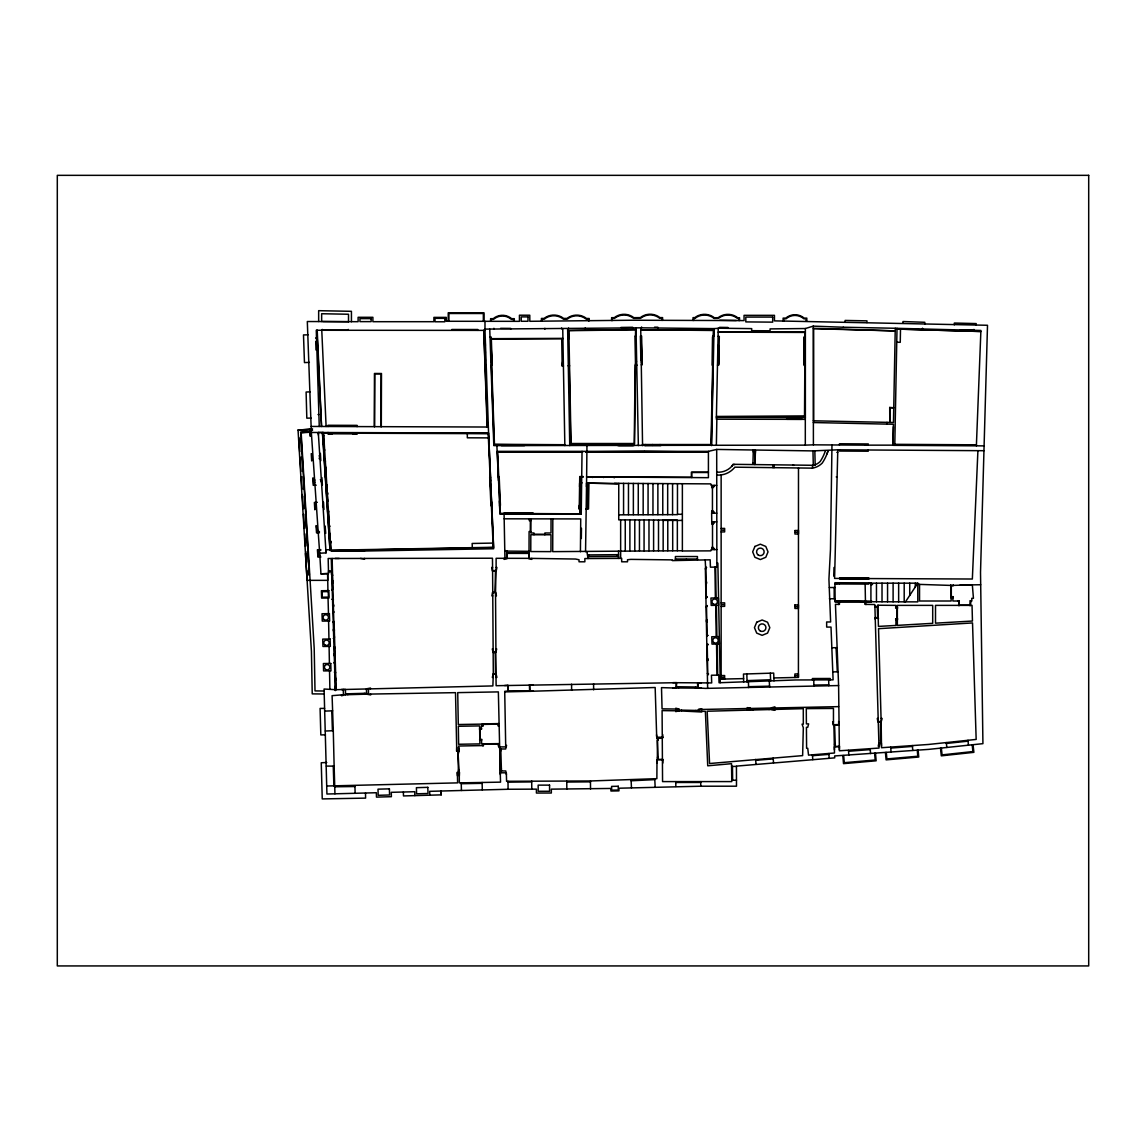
<?xml version="1.0" encoding="UTF-8"?>
<svg xmlns="http://www.w3.org/2000/svg" width="1146" height="1146" viewBox="0 0 1146 1146"><rect width="100%" height="100%" fill="white"/><g stroke="black" fill="none" stroke-linecap="round" stroke-linejoin="round"><path stroke-width="1.5" d="M479.658 728.168L479.802 740.33M482.108 725.862L483.082 726.106L483.068 723.885L498.897 723.599M482.452 745.602L483.426 745.845L483.411 743.625M677.358 550.739L677.343 520.083L618.74 519.854L618.754 483.34M623.567 514.296L623.567 483.368M628.466 514.611L628.466 483.397M633.366 514.611L633.366 483.426M638.265 514.611L638.279 483.454M643.164 514.611L643.178 483.483M648.063 514.611L648.077 483.512M652.962 514.626L652.976 483.555M657.876 514.626L657.876 483.583M662.775 514.626L662.775 483.612M667.674 514.626L667.674 483.641M672.573 514.626L672.573 483.669M677.472 483.698L677.472 514.64L618.74 514.855M716.823 549.593L711.15 549.593L710.792 550.868L682.371 550.982L682.371 483.727M686.425 559.893L686.425 559.019M429.793 795.195L429.678 791.327L508.079 789.265L536.414 789.136L536.414 793.046L551.341 793.018L551.326 789.15L610.947 788.448L610.947 791.027L618.955 790.869L618.94 788.219L700.75 786.213L700.75 781.601M754.942 463.299L755.099 464.173L754.985 462.898M773.879 677.945L798.418 677.401L798.49 467.969M489.743 329.131L493.811 445.608L805.309 445.135L813.402 444.834L813.273 326.137L843.327 327.24M813.631 420.797L813.631 328.687L895.212 330.893L813.273 328.329M865.144 584.661L865.502 604.372L874.713 604.544L874.899 606.535L879.039 748.052L839.388 750.802L838.6 685.552L835.448 604.329L839.001 604.386L839.001 602.18L835.148 602.18L834.933 582.712L871.247 582.87L871.247 584.532M970.032 605.718L970.032 600.662L971.851 601.005L971.765 598.327L973.441 598.284L972.338 584.861L980.69 584.747M504.211 514.01L504.211 512.778L532.99 512.821L532.99 514.053L499.928 513.995L499.398 501.704M983.956 450.707L837.798 449.805L812.972 450.908L716.694 449.433L716.866 567.084L710.42 567.184L710.176 559.807L672.43 560.609L672.43 559.878L630.844 559.377L627.521 559.749L627.521 561.798L621.676 561.798L621.676 558.374L584.861 558.546L584.861 561.798L579.031 561.798L579.017 559.749L575.55 559.033L529.008 558.346L529.094 531.543L530.842 531.543L530.885 518.851M529.294 518.837L529.294 520.671L530.885 520.671M838.6 706.638L698.702 709.532L698.673 711.15L705.377 711.394L707.727 765.8L731.535 763.68L731.778 781.586L662.56 781.601L662.087 710.606L678.69 710.835L678.719 709.073L662.059 708.844L661.5 687.629L676.14 688.058L676.212 682.701L496.132 685.709L495.946 674.177L493.31 674.22L492.866 685.924L335.692 689.706L324.074 689.018L326.925 794.02L376.346 792.731L376.475 797.115L391.388 796.685L391.259 792.33L414.766 791.714L414.881 795.611M787.101 418.004L786.056 417.302L805.366 417.502L805.366 328.53L813.273 326.137M786.758 419.307L801.598 419.336M801.24 418.018L802.3 417.502M328.043 426.513L328.043 425.281L357.079 425.367L357.079 426.613M374.284 426.656L374.455 373.481L381.475 373.496L381.303 426.684M374.627 426.656L374.799 373.825L381.131 373.854L380.945 426.684M497.966 723.599L497.966 725.833L498.94 725.833M498.309 743.625L498.309 745.874L500.114 748.983L500.358 774.639M510.672 329.274L510.672 328.401L500.616 328.329M530.312 531.543L530.354 520.671M551.054 518.88L551.011 532.99L544.88 532.99L544.88 534.752L551.011 534.752L550.954 551.627L530.77 551.555L530.827 534.752L544.88 534.781M552.816 518.88L552.716 551.641L682.371 550.739M585.549 551.713L586.652 476.607M592.568 477.524L592.568 476.65M618.596 558.446L618.525 550.897M701.767 711.265L701.767 712.01L679.034 710.849L675.739 711.609L675.753 710.778M839.66 582.741L839.66 583.959L868.783 584.088L868.783 582.87M364.571 558.431L364.557 559.191L360.503 558.431M533.162 684.936L529.423 684.735L529.624 691.325L533.406 691.224M580.506 483.927L580.521 483.039L580.019 513.866L581.266 513.866L500.344 513.379L497.651 452.212L582.598 452.183M603.627 477.581L603.641 476.707M617.694 476.793L586.637 476.951L586.953 445.608M641.559 327.842L641.574 326.968M657.818 328.114L657.833 327.226L654.581 327.183M693.029 320.465L693.044 317.628L694.805 317.628A15.929 15.929 0 0 1 714.388 317.757L718.141 317.7M693.717 320.465L693.731 318.33L695.049 318.33A15.227 15.227 0 0 1 714.144 318.459L718.384 318.387A15.227 15.227 0 0 1 737.537 318.473L738.855 318.473L738.841 320.522M739.528 320.536L739.542 317.786L737.78 317.771A15.929 15.929 0 0 0 718.127 317.714M772.934 467.654L772.948 465.047L774.109 465.061L774.123 467.668M804.993 336.738L805.022 332.44L718.17 332.154L805.366 332.082M716.823 475.06L716.823 475.06A21.029 21.029 0 0 0 734.085 468.069L734.83 467.181L812.457 468.141L812.471 465.548L813.288 465.548L812.972 450.908M839.445 449.819L839.445 451.051L868.224 451.223L868.238 449.991M839.474 444.992L839.488 443.76L868.267 443.946L868.267 445.164L813.402 444.834M881.475 746.189L881.159 721.88L877.936 721.894L877.277 718.47L878.037 718.47M352.853 432.629L352.839 433.847L357.051 433.861L357.065 432.629L357.051 433.876L328.014 433.761L328.014 432.529L328.014 433.775L332.225 433.775L328.888 433.761M582.039 451.352L581.237 514.124L529.481 514.038M319.935 556.841L320.937 573.817L328.53 573.53L328.171 558.489L492.465 558.217L492.594 570.579L496.118 570.55L496.118 558.303L506.632 558.317L506.69 551.111L529.037 551.298M530.842 531.543L530.827 532.99L533.993 532.99L533.993 534.752M672.702 687.958L676.484 688.159L676.555 682.701M635.5 336.179L635.572 329.804L568.86 330.693L571.052 443.516L634.225 443.516L635.156 364.972L636.746 364.944M635.844 336.179L635.93 329.446L568.502 330.349L568.66 338.629M579.274 505.314L579.231 509.01L581.323 509.039L580.105 508.136M581.323 538.548L581.466 528.263M716.852 419.192L716.379 444.619M805.366 328.53L770.069 328.902L770.069 330.793L751.618 330.678L751.719 328.616L719.616 328.229L719.631 327.355L727.939 327.47M493.897 329.16L493.912 328.286M586.48 486.663L586.551 483.154L587.769 483.168L587.354 509.125L586.122 509.125L587.354 509.125L586.838 508.251M588.514 509.082L588.944 482.753M370.688 694.19L370.674 694.92L366.605 694.161L345.562 694.763L341.551 695.751L341.494 694.906M587.769 483.168L587.239 484.042M695.837 711.208L695.851 710.434L679.048 710.076M493.31 674.22L492.594 570.579M579.575 486.721L579.647 483.025L581.738 483.068M698.329 711.251L698.358 709.446L701.825 708.815L701.796 709.56M755.185 451.667L755.214 449.834L754.842 464.588L755.386 450.808L754.842 463.228M831.967 444.949L830.478 549.435L828.93 579.231L830.621 621.977L826.638 621.977L826.681 627.077L831.008 627.077L833.099 679.865L795.739 679.965L719.058 682.744L718.8 675.123L711.437 675.238L711.695 682.93L676.212 682.701M845.089 322.241L845.118 320.436L866.963 320.851L866.935 322.599M893.078 443.23L893.393 426.742M843.227 327.226L895.255 328.272L893.465 422.502L813.288 420.797M864.757 445.149L976.406 445.164M813.288 422.545L893.436 424.249L893.035 445.307L894.782 445.307L897.017 328.329L895.255 328.272M900.498 329.489L900.255 342.31L896.745 342.21M679.034 710.849L679.062 709.088L675.811 708.199L675.782 709.016M681.512 710.907L681.526 710.119M712.726 357.767L712.626 337.125M712.654 365.044L710.993 444.533L642.548 444.533L642.562 445.608L640.714 327.828L484.987 329.103M712.984 357.781L713.141 338.199M713.27 336.265L713.385 330.478L640.743 329.762L713.743 330.12L713.614 336.265M713.013 365.044L711.337 444.877L642.562 444.877M711.58 445.608L714.044 328.616L719.616 328.229M718.255 328.157L716.35 419.192L805.309 419.35L805.366 417.502M717.969 350.762L718.069 345.404M718.341 345.419L718.227 363.225M718.599 345.433L718.728 364.285M752.908 464.087L753.337 449.776L753.337 452.083M755.099 464.173L755.386 450.808M886.947 424.12L886.975 422.358M495 592.281L495.473 571.009M495.53 592.281L496.003 571.009M676.484 687.929L678.575 687.987L678.604 686.769L697.628 687.041L697.613 683.245L701.352 683.274M747.249 708.371L747.264 707.612L750.558 708.357L750.573 710.076L771.559 709.503L774.997 710.276L774.968 709.417M833.772 576.152L833.987 567.485M837.798 449.805L834.589 578.415L972.352 579.017L977.91 450.665M954.303 324.848L954.346 323.043L976.177 323.573L976.134 325.335M335.176 558.446L339.23 558.46M774.897 707.698L774.925 706.853L771.487 707.798L771.559 709.503M922.487 329.06L922.516 328.186M973.885 330.277L973.914 329.418M902.905 323.33L902.976 321.525L924.808 322.298L924.75 324.046M976.378 445.837L980.904 330.449L959.89 329.976M753.065 464.087L753.123 462.812M878.18 617.565L878.08 605.231M495.989 677.358L496.92 677.358L496.017 673.791L495.774 652.532L496.691 648.965L495.903 648.98M826.982 453.945L828.1 450.693A47.072 47.072 0 0 1 822.255 463.07A17.763 17.763 0 0 1 812.457 468.141M905.483 601.836L917.788 583.171L872.45 583.171L872.45 584.532L870.917 584.532M716.665 472.152L716.823 472.152A18.15 18.15 0 0 0 731.836 466.25L733.196 464.56L734.873 464.588M529.037 551.054L528.736 558.675L531.787 559.391L531.787 558.389M497.149 451.352L708.414 451.352L716.694 449.433M750.573 710.076L747.264 710.162M838.041 602.18L866.476 602.18M504.727 691.898L529.624 691.325M878.137 721.55L881.145 721.565L878.538 628.681L972.524 622.937L976.163 739.428L928.389 744.47L881.518 747.722L881.403 743.553L878.953 743.553M946.395 743.453L968.041 741.161M771.817 707.784L771.888 709.503L803.289 708.658L803.317 724.172L802.057 724.157L803.332 727.724L802.63 755.615L709.56 763.523L707.182 711.236L750.229 710.076L750.215 708.285M838.6 724.544L833.457 724.745L833.457 708.429L806.283 708.629L806.397 723.857L808.632 723.871L807.744 727.295L806.426 727.295L806.598 748.281L807.744 748.281L808.532 755.128L834.474 753.008L834.388 746.834L839.273 746.633M323.444 434.979L323.774 435.824L322.843 435.194M325.12 460.305L325.45 461.165L324.519 460.534M326.782 485.632L327.126 486.491L326.195 485.861M328.458 510.973L328.802 511.818L327.856 511.202M329.991 534.151L330.32 535.01L329.389 534.38M700.75 786.213L736.491 786.199L736.448 766.115L834.732 757.864L834.632 755.945L928.819 749.369L982.924 743.654L980.518 572.327L987.508 325.278L774.452 320.866L774.452 315.336L744.055 315.336L744.055 320.594L632.506 320.221L529.824 321.295L529.781 315.222L519.439 315.207L519.467 321.338L446.31 321.281L446.31 317.385L433.904 317.385L433.904 321.697L372.894 321.697L372.894 317.299L358.111 317.299L358.111 321.697L307.314 321.525L311.34 432.472L319.949 557.171M755.687 760.314L773.221 758.896M812.485 755.687L828.93 754.383M323.387 434.277L322.585 435.208L323.287 432.515M848.57 751.26L870.258 749.599M890.771 748.08L912.474 746.418M834.431 749.842L833.901 725.074M329.933 542.187L330.793 542.13M323.358 443.015L324.232 442.958M325.034 468.356L325.908 468.284M326.71 493.682L327.584 493.625M328.372 519.009L329.26 518.952M320.937 573.817L327.742 573.573L327.742 580.349L307.085 580.349L298.046 430.036L309.621 429.249M309.635 432.257L301.169 432.83L314.205 648.378L315.007 690.909L324.132 691.009M323.817 449.834L324.69 449.776M326.352 475.103L325.521 475.862M327.842 501.332L328.028 500.444L327.197 501.189M329.504 526.659L329.704 525.77L328.873 526.53M298.046 430.036L311.024 429.263L311.182 431.899L300.825 432.515L309.348 574.518L306.727 574.676M298.404 430.366L309.463 429.707M300.453 432.185L309.377 431.655M834.517 744.083L835.248 744.041M321.038 549.98L317.972 550.152L318.33 556.283M319.734 553.231L326.037 552.873L325.865 549.808L331.28 549.679L331.366 551.154L362.551 551.054L493.668 548.748L491.663 502.034M312.557 428.848L309.606 429.005L310.151 436.354M319.476 532.747L316.54 532.904L315.995 525.556M320.35 549.622L317.413 549.779L317.943 557.128L320.88 556.97M838.6 721.507L838.8 724.888L833.3 725.089L832.669 721.765L833.457 721.736M309.391 362.365L304.464 362.609L303.489 334.919L308.03 334.833M332.369 574.576L332.669 575.435L331.767 574.776M333.128 599.072L333.429 599.931L332.526 599.272M333.815 622.077L332.125 558.446M874.899 606.535L877.664 606.392L877.65 605.231L895.943 605.375L895.943 607.667L897.347 607.667L897.347 605.375L932.701 605.375L932.701 623.324L897.347 625.372L897.347 619.227L895.943 619.227L895.943 625.444L878.438 626.404L878.194 617.923L875.2 618.009M877.779 606.721L874.77 606.864L874.799 605.475M334.589 647.461L334.89 648.321L333.973 647.662M335.334 671.885L335.635 672.745L334.718 672.086M326.739 762.491L321.252 762.763L322.241 798.92L365.603 798.117L365.488 793.018M368.453 688.832L368.482 694.104L455.506 692.657L456.753 750.63L458.744 750.63L458.658 746.017L482.982 745.573L482.982 743.84L481.621 743.854L481.535 739.8L479.787 739.8L479.859 743.897L458.629 744.27L458.314 726.278L479.544 725.905L479.673 728.698L481.406 728.67L481.306 725.876L482.638 725.848L482.638 724.1L458.285 724.53L457.727 692.628L498.352 691.898L500.258 772.805L506.346 772.805L506.575 781.286L590.448 780.97L656.873 778.664L656.987 759.741L662.861 759.741M631.131 780.784L654.796 779.638M490.574 477.309L489.7 477.352L490.946 505.758L491.82 505.715L490.13 477.338M310.108 391.86L306.111 392.032L306.813 418.175L311.067 418.061M316.21 485.188L313.259 485.317L312.801 477.954M498.309 476.98L499.183 476.937L500.43 505.343L499.556 505.372M499.37 500.988L500.243 500.96M834.546 744.785L835.276 744.757M317.327 502.306L314.376 502.435L314.835 509.798M332.34 573.874L331.495 574.791L332.268 570.952L328.472 570.98M875.229 619.169L875.086 617.651L878.28 617.565L878.466 619.069M705.893 596.421L706.796 597.08M706.624 634.626L707.497 635.299M707.311 673.361L708.214 674.02M747.02 680.624L770.57 679.75M325.306 731.019L333.285 730.718L332.096 695.665L343.456 694.748L343.256 689.448M490.03 337.125L491.262 337.082L492.236 365.316L491.018 365.359M491.348 362.537L491.061 361.678M491.648 363.411L491.047 353.842M492.207 364.442L491.032 345.992M484.987 365.574L486.219 365.531M324.647 711.107L332.641 710.821M331.996 582.025L332.841 581.996M332.727 605.761L333.572 605.733M333.472 630.114L334.317 630.085M334.231 654.853L335.076 654.839M335.105 655.713L334.26 655.741L334.188 653.979L335.047 653.951L335.119 655.713M334.976 679.292L335.835 679.263M334.947 687.399L335.792 686.497L334.904 686.526L334.976 689.706M315.623 338.041L316.497 338.013M345.533 693.86L366.591 693.258M750.573 709.302L771.516 708.729M505.701 745.416L506.575 745.387L505.673 748.983L500.114 748.983M441.196 794.866L441.095 791.027L441.196 794.866L403.478 795.94L403.363 792.015M332.827 589.416L333.056 588.528L332.197 589.259M333.515 612.422L333.758 611.534L332.899 612.265M334.288 637.806L334.532 636.918L333.672 637.649M335.047 662.23L335.291 661.342L334.431 662.073M335.792 686.669L336.036 685.781L335.176 686.511M325.421 734.801L320.823 734.93L320.092 708.414L324.576 708.414M562.93 363.124L562.944 363.998M318.015 414.537L318.889 414.508M748.582 686.683L769.611 686.168M697.957 683.417L697.971 687.972L705.506 688.388L838.6 685.552M481.377 728.125L481.649 729.1L479.443 729.143M716.852 563.173L717.854 563.144L720.261 682.701M326.696 786.013L457.612 782.876L457.397 772.719L459.302 772.719L459.302 782.876L500.544 782.145L500.258 772.805M705.621 581.81L706.495 581.781L706.523 583.543L705.664 583.558M705.635 582.684L706.509 582.669M706.351 620.029L707.211 620L707.24 621.762L706.38 621.777M706.366 620.903L707.225 620.874M707.039 658.749L707.927 658.721L707.956 660.483L707.082 660.497M707.068 659.623L707.942 659.609M795.31 675.725L798.003 675.653M721.135 474.96L721.135 679.105L743.596 678.618M636.173 336.165L634.941 336.193L635.514 364.972M641.617 362.924L641.173 354.028M635.5 364.099L636.503 361.262M642.161 363.955L641.187 341.565M562.185 365.946L563.417 365.932L562.185 365.946L561.698 338.743L562.93 338.729L490.803 339.03M641.287 364.858L642.19 364.843L641.617 336.065L640.385 336.079L640.858 359.787M636.746 365.302L635.5 365.316L634.569 443.874L570.708 443.874L569.19 365.818M831.738 647.777L836.967 647.662M483.082 724.415L497.966 724.114M567.814 338.643L569.046 338.614M562.17 365.073L562.643 361.663M493.024 543.089L472.152 543.462L472.338 547.673M331.309 550.223L493.21 547.287L488.21 433.675L323.587 433.131M331.337 550.581L493.582 547.63L488.554 433.331L323.573 432.787M461.251 783.721L482.137 783.348M721.135 528.449L724.644 528.392L724.644 531.902L721.135 531.959M721.536 530.197L724.229 530.154M721.135 602.896L724.644 602.839L724.644 606.349L721.135 606.406M721.536 604.644L724.229 604.601M721.135 675.596L724.644 675.538L724.644 679.034L721.135 679.105M721.536 677.343L724.229 677.3M813.861 685.079L828.773 684.835M878.996 746.175L878.223 746.189L878.882 743.21L881.432 743.21M457.469 775.899L457.211 772.304L459.474 772.275L459.302 775.885M620.931 327.441L632.649 327.269L632.664 328.143M705.205 559.921L705.621 568.087M705.363 568.101L705.377 568.975L706.251 568.258M492.651 592.754L495.53 592.711L495.917 651.702L493.081 651.687M706.337 606.306L706.094 607.194L706.953 606.478M707.053 645.026L706.81 645.914L707.669 645.198M496.017 673.791L493.253 673.834L492.336 677.401L493.195 677.401M832.884 671.885L838.184 671.8M662.732 734.572L662.932 737.709L661.529 738.296L656.916 738.296L656.515 734.744M657.045 763.078L656.916 759.397L662.932 759.397L662.818 763.078M678.575 687.987L701.409 688.159M334.775 786.786L354.945 786.528M508.007 782.159L531.701 781.916M795.353 532.274L798.06 532.245M587.955 554.922L618.511 554.678M795.324 606.707L798.031 606.678M566.769 782.045L590.462 781.844M496.118 567.456L496.92 567.442L496.189 571.009L492.408 571.009L491.691 567.442L492.565 567.456M328.487 571.854L331.409 571.84L331.466 573.902M458.687 747.45L459.131 751.074L456.552 751.074L456.695 747.45M587.984 556.598L618.554 556.44M492.723 595.877L491.863 595.877L492.522 592.31L495.645 592.267L496.433 595.834L495.559 595.848M839.359 749.656L839.531 746.304L835.334 746.447L834.603 725.046M487.122 427.028L483.77 330.377L487.48 427.028M490.789 338.672L562.915 338.371M479.587 739.371L481.807 739.356L481.564 740.33M677.343 520.427L682.371 520.413M805.366 336.738L804.134 336.738L804.134 365.531L805.366 365.531M804.134 337.626L804.134 364.643M804.664 338.672L804.664 363.597M716.393 417.359L786.758 417.473M318.287 432.515L322.398 432.515L329.976 549.751L322.671 432.529M582.039 451.825L497.292 451.868L500.014 513.737L580.363 513.866L580.449 509.025L579.217 508.996L579.747 476.55L583.199 476.578M585.592 451.825L644.181 451.352M585.606 452.183L708.414 452.126L644.539 451.352M708.414 472.152L691.396 472.152L691.396 477.223L589.058 476.98L708.414 477.681L708.414 451.352M708.414 472.496L691.74 472.496L691.74 477.581M716.694 485.388L711.15 485.388L710.792 483.884L614.485 483.325M711.709 486.62L714.159 486.62L714.159 485.388M711.709 511.933L714.159 511.933L714.159 513.164M716.751 513.164L711.637 513.164L711.781 524.066L713.27 524.066L713.27 523.092M711.637 521.86L716.766 521.86M711.781 523.092L714.23 523.092L714.23 521.86M711.781 548.404L714.23 548.404L714.23 549.593M504.784 551.111L506.69 551.111M834.961 583.615L839.646 583.615L834.961 583.959M917.788 584.331L951.137 585.434L972.338 584.861L960.219 584.818M950.793 585.778L953.228 585.778L953.228 584.789M829.36 587.526L835.062 587.526M950.793 596.665L953.228 596.665L952.885 597.983M951.137 597.983L950.793 584.789M829.418 598.756L835.076 598.756M971.034 601.005L970.375 605.375L972.037 605.375L972.453 621.032L935.508 623.166L935.508 605.375L958.801 605.375L958.801 601.005L952.885 601.005L952.885 597.009L951.137 597.009L951.137 601.005L919.536 601.005L919.536 584.331M865.502 602.18L871.247 602.18L871.247 600.876L872.45 601.75L917.788 601.879M959.145 605.188L970.032 605.188M895.943 607.008L895.599 608.01L897.69 608.01M897.347 607.008L897.347 620.201M897.69 618.897L895.599 618.897L895.943 620.201M508.165 690.809L529.595 690.809M881.159 721.88L882.134 718.456L881.059 718.456M483.068 723.885L482.108 724.086M880.415 721.908L881.217 723.857M662.889 737.222L656.701 737.222L655.168 687.5L529.953 691.296L529.767 685.007M657.346 738.296L658.119 759.397M880.515 740.545L881.317 740.545M499.241 743.625L482.452 743.84M483.426 744.155L498.309 744.155M499.298 746.906L505.715 746.906L504.713 691.339L507.821 691.038L507.707 685.466M500.129 750.874L500.845 750.874L501.447 770.957M457.97 751.074L459.116 772.275M657.36 740.359L657.389 757.234L658.119 757.234M731.592 766.402L736.448 766.402M500.702 768.794L501.432 768.794M457.97 752.965L458.386 770.126L459.102 770.126M731.75 780.254L736.477 780.254M675.782 782.474L700.75 782.474M451.825 329.475L477.796 329.504L477.796 330.377M484.987 321.295L484.987 330.392L316.267 330.249L319.261 426.47M786.056 417.302L802.3 417.33M504.168 518.809L580.721 518.923L580.42 551.742M662.689 520.356L676.756 520.399M507.134 552.845L528.736 552.873M507.134 553.375L528.736 553.403M506.632 558.317L529.008 558.346M675.409 559.004L697.441 559.033M495.774 652.532L493.181 652.532L492.279 648.965L493.138 648.965M500.716 770.957L505.787 770.957L506.417 774.653M483.77 330.377L484.987 330.392M311.225 426.441L488.354 427.028M311.34 432.472L488.568 433.059L490.732 480.991M488.397 437.887L467.324 437.815L467.324 433.603M677.472 514.296L682.371 514.31M533.993 534.222L544.88 534.251M326.324 766.087L334.131 766.13L334.947 793.82M894.811 444.319L976.421 444.82M894.782 445.336L984.099 445.88M564.835 444.72L494.456 444.276L491.72 365.345M564.849 445.063L494.127 444.634L491.362 365.345M322.714 321.51L348.255 321.697M583.371 476.937L580.091 476.908L580.005 482.681L581.753 482.71M586.551 483.154L592.196 483.197M324.203 693.989L312.228 693.874L311.426 651.329L305.452 553.489M836.838 452.341L837.712 452.355M792.688 465.29L793.92 465.305M836.236 476.908L837.11 476.922M719.731 320.264L736.291 320.493M640.714 327.828L714.044 328.616M695.851 710.434L698.344 710.477M713.872 336.279L712.654 336.251L712.053 365.03L713.27 365.058M718.084 336.365L719.316 336.394L718.714 365.173L717.482 365.144M676.498 686.726L678.604 686.769M973.885 330.292L897.017 328.329M676.555 682.629L672.802 682.644M504.77 550.524L507.134 551.111L507.062 558.661L504.082 559.391L504.082 558.317M731.836 466.25L732.982 464.316L815.164 465.319L814.849 450.879M586.938 551.713L588.027 558.532M973.054 744.699L973.885 752.335L941.31 755.844L940.465 748.137M972.18 744.785L972.911 751.547L942.084 754.885L941.339 748.052M967.955 740.287L968.442 745.187M946.31 742.579L946.811 747.464M886.302 752.435L886.889 758.924L917.788 756.231L917.258 750.2M755.601 759.44L756.045 764.296M918.132 750.143L918.748 757.033L886.102 759.87L885.443 752.507M875.487 753.223L876.146 760.801L843.513 763.637L842.797 755.572M874.599 753.28L875.2 759.999L844.301 762.692L843.671 755.529M773.149 758.022L773.536 762.864M769.238 681.082L769.668 687.041M325.163 526.043L325.693 533.391M912.402 745.545L912.746 750.401M890.714 747.206L891.058 752.091M870.201 748.725L870.545 753.581M848.513 750.386L848.857 755.271M828.873 753.509L829.217 758.323M812.428 754.813L812.772 759.655M307.672 551.384L309.32 574.475L307.4 574.604L307.142 571.066M305.753 551.527L306.512 562.185M323.344 435.867L323.745 442.112M323.86 443.86L324.246 449.805M325.02 461.193L325.421 467.439M325.536 469.201L325.922 475.132M326.682 486.52L327.097 492.78M327.212 494.528L327.598 500.473M328.358 511.861L328.759 518.107M328.873 519.854L329.26 525.799M329.919 535.039L330.32 541.284M330.435 543.032L330.822 548.977M321.911 477.624L322.384 484.987M326.037 552.873L318.287 432.5L318.445 435.165M331.28 549.679L331.237 548.948L330.406 549.708M323.559 432.515L330.85 549.679M322.398 432.529L322.513 434.334M324.719 527.017L325.063 532.532M323.501 502.12L323.96 509.483M300.882 439.305L301.627 451.753M301.942 457.096L302.802 471.335M303.117 476.664L303.862 489.127M304.292 496.247L305.037 508.695M305.366 514.038L306.211 528.263M306.541 533.606L307.286 546.055M298.834 437.5L299.693 451.753M300.008 457.096L300.868 471.35M301.197 476.693L301.942 489.17M302.258 494.513L303.117 508.781M303.432 514.124L304.292 528.378M304.621 533.721L305.366 546.198M320.379 453.329L320.794 460.678M311.254 453.601L311.683 460.964M316.611 525.928L316.955 532.059L316.611 526.515M314.906 502.822L315.25 508.953M311.755 453.988L312.099 460.119M313.345 478.34L313.689 484.471M310.222 429.378L310.566 435.509L310.222 429.965M318.015 550.739L318.316 556.225M836.079 647.691L837.311 671.814M654.753 778.764L655.154 786.829M631.088 779.91L631.475 787.861M333.214 622.292L334.102 622.951L334.073 622.063L336.15 689.677M496.877 445.608L498.467 480.647M321.768 330.263L326.109 426.498M317.213 330.263L321.539 426.484L316.855 330.263M773.994 680.882L773.679 673.074L743.482 674.049L743.682 682.114M770.313 673.175L770.628 681.025M877.263 606.75L877.65 617.579M484.959 329.303L488.568 433.059M485.216 341.837L485.345 345.605M484.959 341.852L485.345 353.169M484.686 341.723L485.36 361.148M504.598 685.523L508.05 685.322L508.165 691.325M331.767 710.849L332.412 730.747M334.446 648.35L334.618 653.965M334.675 655.727L334.847 661.357M335.191 672.774L335.363 678.403M335.42 680.165L335.592 685.781M331.294 559.363L335.334 690.608M333.257 766.115L333.887 785.912M315.737 341.451L315.995 349.988M748.438 681.97L748.596 687.557M370.516 688.775L370.502 688.044L366.462 688.832L366.605 694.161M364.543 551.025L335.119 551.154M345.562 694.763L345.404 689.434L341.35 689.505M332.24 575.464L332.397 581.122M332.455 582.884L332.627 588.543M333.672 622.966L333.858 629.226M333.916 630.973L334.088 636.932M753.037 709.231L753.065 710.004M482.108 782.474L482.308 789.938M461.222 782.847L461.437 790.482M332.999 599.96L333.128 604.873M333.185 606.635L333.314 611.549M328.043 598.011L328.472 613.64M769.052 708.801L769.066 709.575M746.848 673.934L747.049 682.028M354.931 785.64L355.117 793.29M333.285 730.718L334.131 766.13M705.821 568.96L706.051 581.796M706.094 583.558L706.323 596.393M706.523 607.179L706.767 620.015M706.796 621.762L707.039 634.612M707.24 645.9L707.483 658.735M707.512 660.497L707.755 673.332M705.377 568.975L707.641 688.359M636.001 328.043L638.365 445.608M561.626 328.014L561.655 328.888M504.082 514.01L504.928 558.317M328.601 621.017L328.945 639.024M329.088 646.387L329.403 663.448M329.532 670.825L329.876 688.861M327.598 573.573L327.928 590.62M567.642 328.916L569.748 445.608M562.743 328.873L564.849 445.608M828.687 679.879L828.787 685.709M813.775 679.922L813.875 685.953M335.821 687.371L335.85 689.691M717.253 644.038L717.697 675.137M716.451 605.317L716.895 636.675M715.634 567.098L716.078 597.954M716.551 644.052L716.995 675.152M715.749 605.332L716.193 636.675M714.932 567.112L715.376 597.954M732.466 766.402L732.638 780.254M479.959 729.128L480.102 739.371M695.522 687.07L695.536 688.273M590.448 780.97L590.534 789.035M566.754 781.171L566.84 789.15M531.701 781.042L531.773 789.136M508.007 781.286L508.079 789.265M495.244 652.547L495.487 673.805M675.782 781.601L675.825 786.457M593.585 683.79L593.628 689.82M585.248 327.914L585.262 328.787M571.582 684.219L571.625 690.365M568.588 328.057L568.588 328.945M544.88 328.3L544.894 329.174M798.418 677.401L798.404 673.891L794.894 673.977L794.909 677.487M657.389 757.234L657.403 759.397M458.386 770.126L458.386 772.289M697.628 687.041L697.628 688.259M348.269 329.403L348.269 330.277L322.298 330.263L322.298 329.389M834.188 587.526L834.188 598.756M364.299 693.33L364.299 694.232M351.45 321.697L351.435 311.325L318.66 310.681L318.66 321.51M348.513 321.697L348.513 314.248L321.654 313.732L321.654 321.51M971.034 605.375L958.156 605.375M959.145 605.718L959.145 600.662L958.156 601.005M951.309 585.778L951.309 596.665M917.788 583.171L917.788 601.335M915.282 583.171L915.282 586.967M909.738 583.171L909.738 595.376M904.194 583.171L904.194 601.836M898.65 583.171L898.65 601.822M897.16 608.025L897.16 618.897M893.106 583.171L893.106 601.808M887.563 583.171L887.563 601.793M882.019 583.171L882.019 601.779M880.515 723.857L880.515 743.21M876.461 583.171L876.461 601.765M870.917 582.87L870.917 602.18M866.476 604.4L865.072 604.4L865.072 602.209M839.445 602.008L839.445 604.386L838.041 604.372M830.234 679.879L830.234 678.489L812.399 678.532L812.399 679.922M806.813 321.095L806.813 318.115L804.191 318.115A14.268 14.268 0 0 0 785.755 318.115L783.119 318.115L783.119 320.923M806.125 321.081L806.125 318.803L803.919 318.803A13.566 13.566 0 0 0 786.013 318.803L783.821 318.803L783.821 320.923M805.309 419.35L805.309 445.135M713.199 486.62L713.199 487.594L711.709 487.594L711.709 485.388M713.199 511.933L713.199 510.958L711.709 510.958L711.709 513.164M713.27 548.404L713.27 547.43L711.781 547.43L711.781 549.593M712.44 487.594L712.44 510.958M712.511 524.066L712.511 547.43M697.441 559.907L697.441 556.541L675.409 556.541L675.409 559.878M672.688 520.083L672.702 550.753M667.774 520.083L667.789 550.768M663.162 520.083L663.162 550.782M662.589 320.407L662.589 317.6L659.953 317.6A15.929 15.929 0 0 0 640.299 317.628L633.867 317.671A15.929 15.929 0 0 0 614.256 317.671L611.62 317.671L611.62 320.565M661.887 320.407L661.887 318.287L659.709 318.287A15.227 15.227 0 0 0 640.542 318.33L633.623 318.373A15.227 15.227 0 0 0 614.5 318.373L612.308 318.373L612.308 320.594M660.884 445.608L644.768 445.608M660.01 444.533L660.01 445.422M658.506 520.098L658.506 550.796M658.076 738.296L658.076 740.359M653.592 520.098L653.607 550.811M652.59 444.533L652.59 445.422M648.98 520.098L648.98 550.811M645.642 444.533L645.642 445.422M644.066 520.098L644.066 550.825M639.454 520.098L639.454 550.839M634.798 520.098L634.798 550.854M633.967 445.608L617.837 445.608M633.093 445.422L618.725 445.422M629.885 520.098L629.885 550.868M625.258 520.098L625.272 550.868M620.645 520.413L620.645 558.403M617.479 554.678L617.479 556.44M589.187 320.851L589.187 318.488L586.551 318.488A15.929 15.929 0 0 0 567.041 318.402L563.674 318.43A15.929 15.929 0 0 0 544.064 318.43L541.428 318.43L541.428 321.267M589.058 554.922L589.058 556.598M588.485 320.851L588.485 319.175L586.308 319.175A15.227 15.227 0 0 0 567.284 319.104L563.431 319.132A15.227 15.227 0 0 0 544.307 319.132L542.13 319.132L542.13 321.252M524.539 445.608L501.332 445.608M514.296 321.31L514.296 318.674L511.66 318.674A14.268 14.268 0 0 0 493.224 318.674L490.603 318.674L490.603 321.295M513.594 321.31L513.594 319.376L511.403 319.376A13.566 13.566 0 0 0 493.496 319.376L491.29 319.376L491.29 321.31M500.845 748.983L500.845 750.874M484.027 321.367L484.027 312.815L448.229 312.815L448.229 321.281M483.34 321.367L483.34 313.503L448.917 313.503L448.917 321.281M458.701 751.074L458.701 752.965M347.84 693.803L347.84 694.705M322.628 505.314A2.722 2.722 0 0 1 322.628 506.718M815.164 464.746A15.184 15.184 0 0 0 820.221 461.466A44.078 44.078 0 0 0 825.407 450.707M319.118 455.693A2.722 2.722 0 0 1 319.118 458.701M320.35 479.601A2.722 2.722 0 0 1 321.109 481.879M314.591 482.151A2.192 2.192 0 0 1 314.62 480.231M314.606 482.681A2.45 2.45 0 0 1 314.663 479.701M315.694 506.675A2.636 2.636 0 0 1 315.737 504.655M319.462 531.601A2.636 2.636 0 0 1 317.413 529.953M320.278 555.466A2.45 2.45 0 0 1 319.734 555.137M319.29 554.678A2.45 2.45 0 0 1 319.347 551.684M311.182 433.346A2.45 2.45 0 0 1 311.211 431.469M312.013 430.466A2.45 2.45 0 0 1 312.572 430.165M839.674 577.828L839.674 579.045L868.811 579.174L868.811 577.942L839.674 577.828M589.03 483.168L617.637 483.684L589.03 483.168M804.821 365.531L804.521 416.156L716.422 416.6L804.864 416.499L804.821 365.531M614.184 476.765L614.17 477.653L614.184 476.765M794.966 530.526L794.937 534.036L798.447 534.007L798.476 530.483L794.966 530.526M794.937 604.959L794.909 608.469L798.418 608.426L798.447 604.916L794.937 604.959M618.267 786.256L618.238 790.067L611.649 790.153L611.62 786.4L618.267 786.256M835.119 600.819L871.247 601.478L835.119 600.819M889.711 407.446L889.783 422.416L890.07 407.79L893.751 407.761L889.711 407.446M897.003 329.06L980.861 331.495L897.003 329.06M754.928 546.441L752.678 551.871L754.928 557.3L760.357 559.549L765.786 557.3L768.035 551.871L765.786 546.441L760.357 544.192L754.928 546.441M756.704 622.235L754.455 627.664L756.704 633.093L762.133 635.342L767.562 633.093L769.811 627.664L767.562 622.235L762.133 619.986L756.704 622.235M325.063 459.603L324.261 460.549L325.063 459.603M326.739 484.93L325.922 485.875L326.739 484.93M328.401 510.271L327.598 511.216L328.415 510.271M329.933 533.449L329.131 534.394L329.933 533.449M324.461 450.493L323.659 451.424L324.461 450.493M326.137 475.819L325.321 476.765L326.137 475.819M327.813 501.16L326.997 502.091L327.813 501.16M329.489 526.487L328.673 527.432L329.489 526.487M331.022 549.665L330.206 550.61L331.022 549.693M324.146 442.084L323.301 442.141L323.416 443.889L324.289 443.831L324.175 442.084M325.851 467.41L324.977 467.468L325.092 469.23L325.965 469.158L325.851 467.41M327.527 492.751L326.639 492.809L326.768 494.556L327.641 494.499L327.527 492.751M329.189 518.078L328.315 518.135L328.444 519.883L329.317 519.826L329.189 518.078M330.736 541.256L329.876 541.313L329.991 543.075L330.85 543.003L330.736 541.256M333.099 598.37L332.254 599.286L333.099 598.37M333.787 621.376L332.942 622.292L333.787 621.376M334.56 646.759L333.715 647.676L334.56 646.759M335.305 671.184L334.46 672.1L335.305 671.184M332.813 581.108L331.968 581.137L332.011 582.899L332.87 582.87L332.841 581.108M332.813 589.245L331.968 590.147L332.813 589.245M333.543 604.859L332.698 604.887L332.741 606.649L333.601 606.621L333.572 604.859M333.515 612.25L332.669 613.153L333.515 612.25M334.288 629.211L333.414 629.24L333.472 630.988L334.346 630.959L334.288 629.211M334.288 637.634L333.443 638.537L334.288 637.634M335.047 662.059L334.202 662.961L335.047 662.059M335.807 678.389L334.961 678.418L334.99 680.18L335.85 680.151L335.807 678.389M707.053 597.08L706.208 597.983L707.053 597.08M707.77 635.299L706.91 636.202L707.77 635.299M708.486 674.02L707.626 674.922L708.486 674.02M427.816 787.345L416.413 787.674L416.585 793.806L427.988 793.49L427.816 787.345M389.411 788.849L378.008 789.164L378.18 795.31L389.583 794.98L389.411 788.849M706.495 567.37L705.635 568.273L706.495 567.37M707.197 605.589L706.337 606.478L707.197 605.589M707.913 644.31L707.053 645.212L707.913 644.31M569.533 365.818L568.301 365.832L569.533 365.818M328.286 591.58L321.969 591.708L322.055 597.209L328.415 597.109L328.286 591.58M328.773 590.62L321.396 590.734L321.639 598.097L329.017 597.997L328.773 590.62M718.37 597.926L710.95 598.026L711.193 605.389L718.571 605.289L718.37 597.926M329.403 613.64L322.026 613.74L322.27 621.118L329.647 621.003L329.403 613.64M330.091 639.01L322.714 639.11L322.957 646.473L330.334 646.373L330.091 639.01M719.129 636.646L711.766 636.746L712.01 644.109L719.373 644.009L719.129 636.646M330.764 663.477L323.387 663.534L323.587 670.911L330.965 670.854L330.764 663.477M549.564 785.125L538.162 785.139L538.176 791.284L549.579 791.27L549.564 785.125M1088.7 175.338L57.3 175.338L57.3 965.935L1088.7 965.935L1088.7 175.338M527.991 316.883L521.229 316.883L521.229 321.267L527.991 321.267L527.991 316.883M772.691 317.084L745.817 317.084L745.817 321.911L772.691 322.141L772.691 317.084M444.849 318.33L435.022 318.33L435.022 321.782L444.849 321.782L444.849 318.33M371.146 318.617L359.944 318.617L359.944 321.625L371.146 321.625L371.146 318.617M760.242 630.945A3.796 3.796 0 0 0 765.929 627.664A3.796 3.796 0 0 0 760.242 624.384A3.796 3.796 0 0 0 760.242 630.945M758.251 555.022A3.796 3.796 0 0 0 764.138 552.128A3.796 3.796 0 0 0 758.681 548.476A3.796 3.796 0 0 0 758.251 555.022M325.622 669.508A2.722 2.722 0 0 0 329.833 667.416A2.722 2.722 0 0 0 325.922 664.809A2.722 2.722 0 0 0 325.622 669.508M324.977 645.055A2.722 2.722 0 0 0 329.189 642.963A2.722 2.722 0 0 0 325.278 640.356A2.722 2.722 0 0 0 324.977 645.055M324.275 619.685A2.722 2.722 0 0 0 328.501 617.608A2.722 2.722 0 0 0 324.59 614.987A2.722 2.722 0 0 0 324.275 619.685M714.173 642.777A2.722 2.722 0 0 0 718.241 640.428A2.722 2.722 0 0 0 714.173 638.078A2.722 2.722 0 0 0 714.173 642.777M713.199 603.971A2.722 2.722 0 0 0 717.425 601.879A2.722 2.722 0 0 0 713.514 599.272A2.722 2.722 0 0 0 713.199 603.971"/></g></svg>
